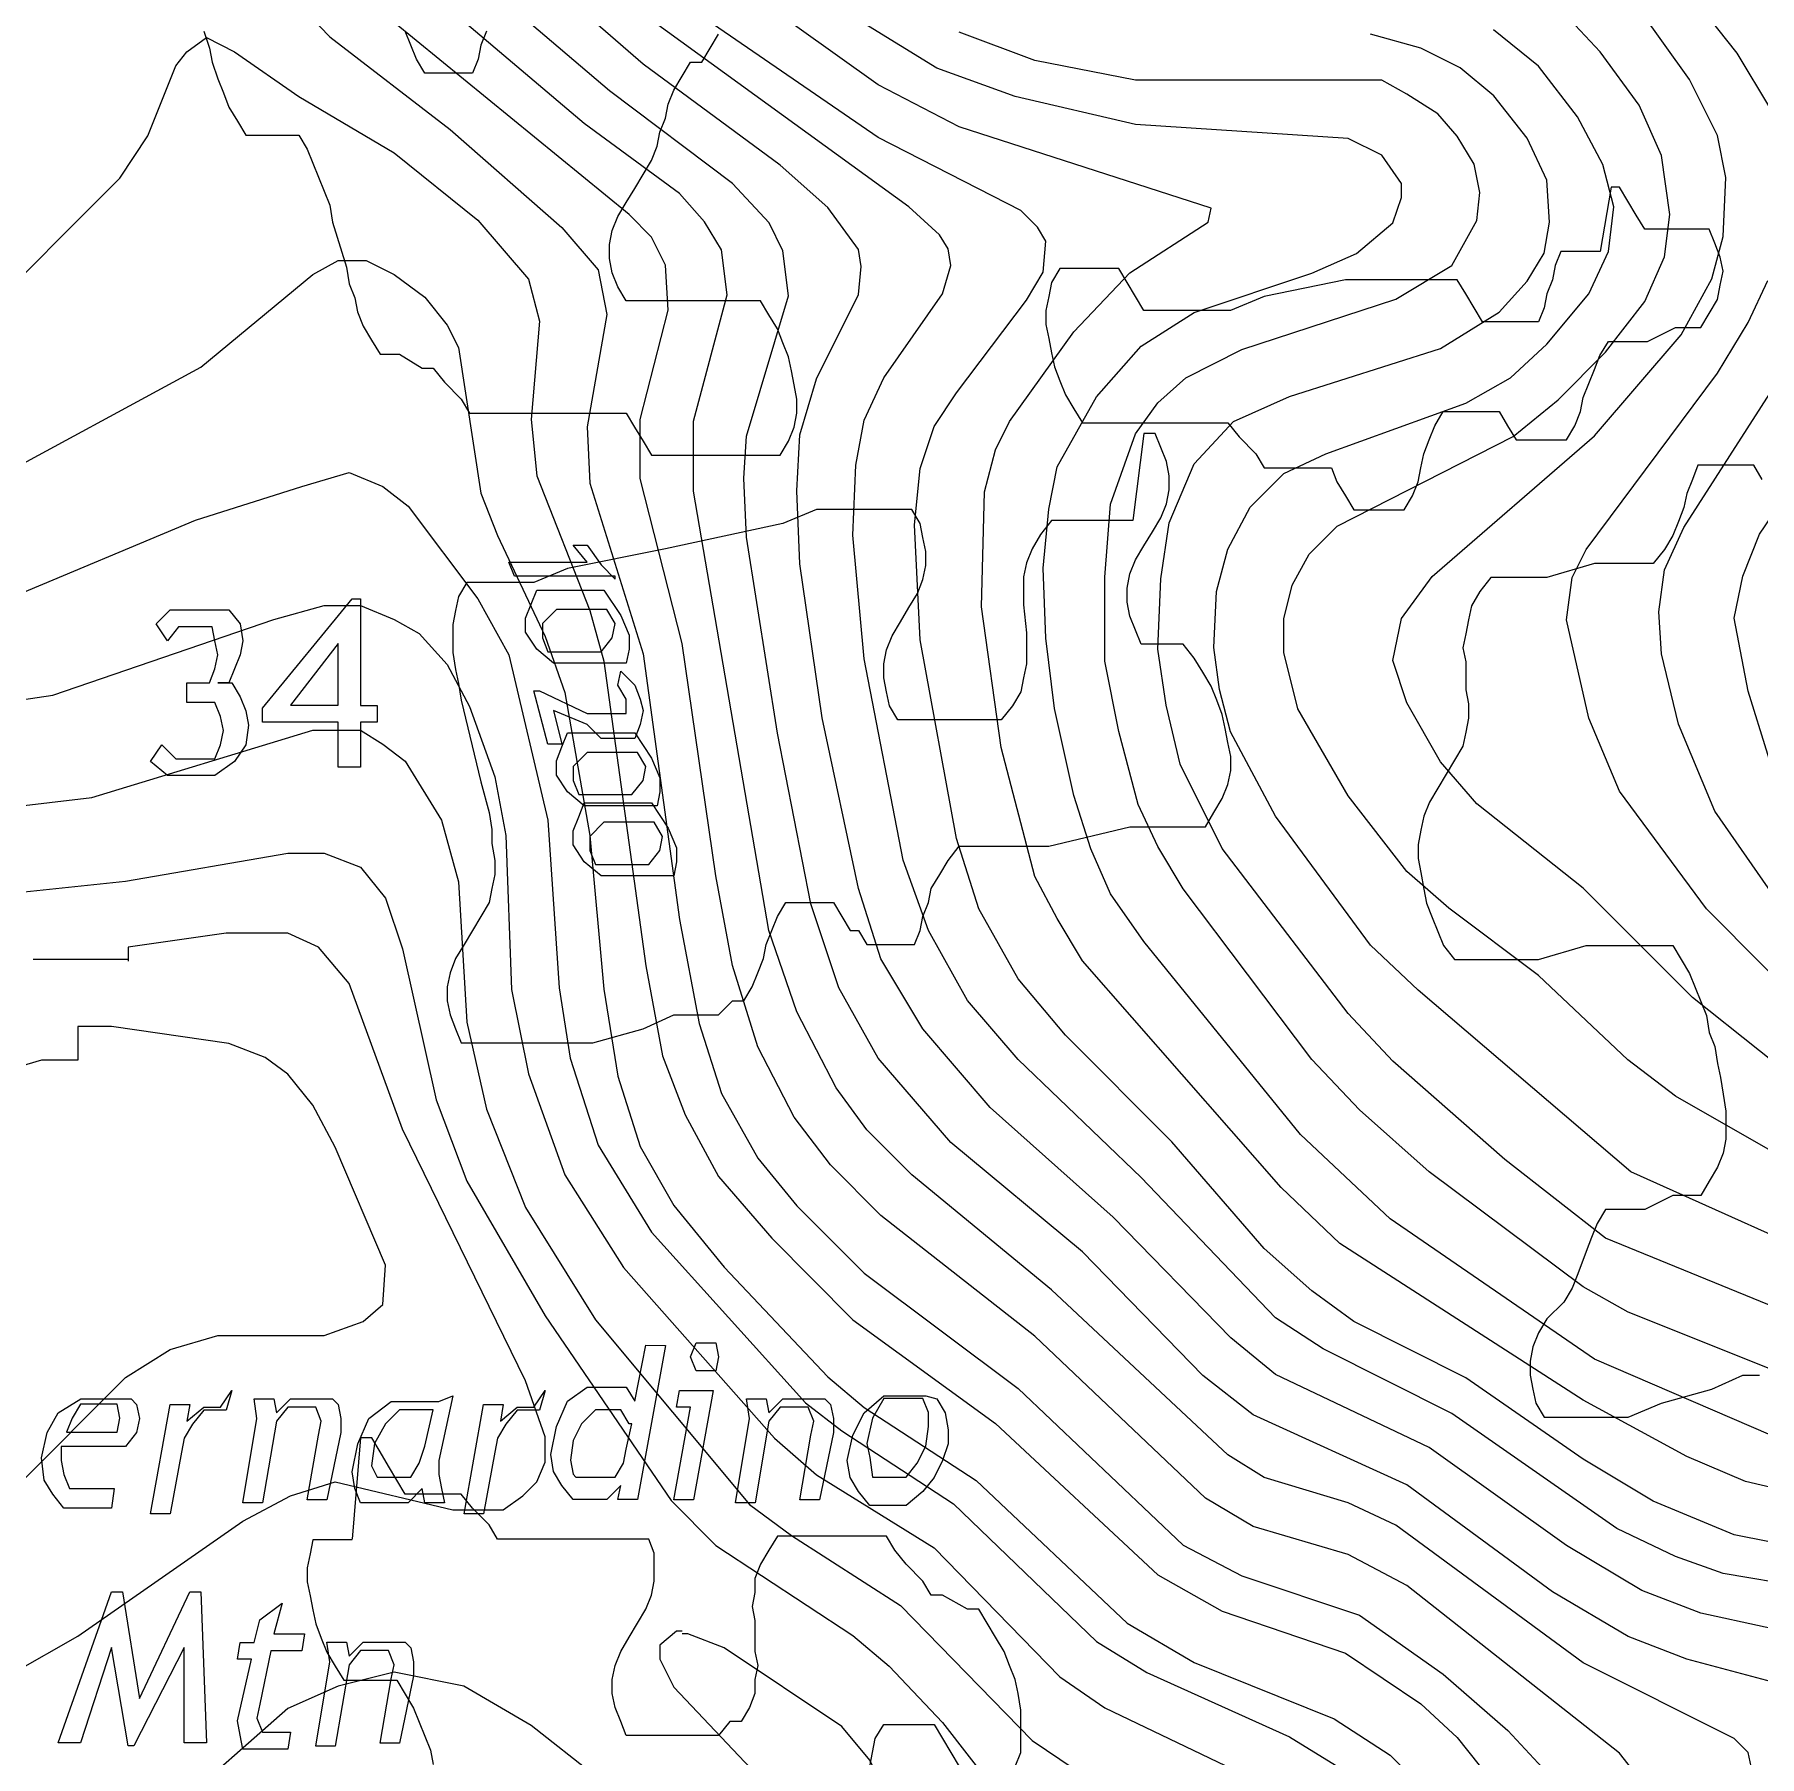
# Model space of a CAD drawing. Extents: x -0.49 to 6.91, y -0.57 to 8.11.
# Drawn here: x 0.3839 to 0.709, y 0.13 to 0.4545 of the extents above; entities that cross this region are included whole.
import ezdxf

# ---------------------------------------------------------------- set-up
doc = ezdxf.new("R2010")
doc.units = 0
for name, color, linetype in [('Elevations', 7, 'CONTINUOUS'), ('Grid', 7, 'CONTINUOUS'), ('Labels', 7, 'CONTINUOUS'), ('topo', 7, 'CONTINUOUS'), ('white', 7, 'CONTINUOUS')]:
    doc.layers.add(name, color=color, linetype=linetype)

msp = doc.modelspace()

# ---------------------------------------------------------------- linework, layer by layer
at = {"layer": 'Elevations', "color": 1}
for points in [[(0.493345, 0.352448), (0.474364, 0.352448), (0.473311, 0.355093), (0.488074, 0.355093), (0.485439, 0.358268), (0.488074, 0.358268), (0.490709, 0.354564), (0.493344, 0.351918)], [(0.4944, 0.345066), (0.495982, 0.341361), (0.495982, 0.338716), (0.495453, 0.33607), (0.493871, 0.33607), (0.491762, 0.33607), (0.485962, 0.33607), (0.481744, 0.33607), (0.478581, 0.338716), (0.476472, 0.341891), (0.476472, 0.344536), (0.477525, 0.347182), (0.478581, 0.349828), (0.481216, 0.349828), (0.486488, 0.349828), (0.491234, 0.349828)], [(0.483328, 0.338213), (0.486491, 0.338213), (0.490709, 0.338213), (0.492818, 0.340859), (0.493344, 0.343505), (0.491762, 0.34615), (0.489127, 0.34615), (0.485964, 0.34615), (0.482273, 0.34615), (0.479638, 0.343505), (0.479638, 0.340859), (0.480691, 0.338213)], [(0.498618, 0.327127), (0.498091, 0.324481), (0.497036, 0.321835), (0.495453, 0.321835), (0.492818, 0.321835), (0.490709, 0.321835), (0.488074, 0.324481), (0.481747, 0.327127), (0.483329, 0.320777), (0.480694, 0.320777), (0.478056, 0.330831), (0.479112, 0.330831), (0.488075, 0.326598), (0.490184, 0.326598), (0.491766, 0.326598), (0.494401, 0.326598), (0.495454, 0.326598), (0.495454, 0.329244), (0.493872, 0.331889), (0.494399, 0.334535), (0.497034, 0.331889), (0.498087, 0.329244)], [(0.500199, 0.318158), (0.501781, 0.314453), (0.501781, 0.311808), (0.501255, 0.309162), (0.499673, 0.309162), (0.497564, 0.309162), (0.491765, 0.309162), (0.487547, 0.309162), (0.484383, 0.311808), (0.482274, 0.314983), (0.482274, 0.317628), (0.48333, 0.320274), (0.484383, 0.32292), (0.487021, 0.32292), (0.492292, 0.32292), (0.497038, 0.32292)], [(0.489127, 0.311305), (0.492291, 0.311305), (0.496509, 0.311305), (0.498618, 0.313951), (0.499144, 0.316596), (0.497562, 0.319242), (0.494927, 0.319242), (0.491763, 0.319242), (0.488073, 0.319242), (0.485435, 0.316596), (0.485435, 0.313951), (0.486491, 0.311305)], [(0.503363, 0.304981), (0.504945, 0.301277), (0.504945, 0.298631), (0.504419, 0.295985), (0.502836, 0.295985), (0.500728, 0.295985), (0.494928, 0.295985), (0.49071, 0.295985), (0.487547, 0.298631), (0.485438, 0.301806), (0.485438, 0.304452), (0.486491, 0.307098), (0.487547, 0.309744), (0.490182, 0.309744), (0.495454, 0.309744), (0.5002, 0.309744)], [(0.492291, 0.298129), (0.495454, 0.298129), (0.499672, 0.298129), (0.501781, 0.300774), (0.502307, 0.30342), (0.500725, 0.306066), (0.498087, 0.306066), (0.494927, 0.306066), (0.491236, 0.306066), (0.488601, 0.30342), (0.488601, 0.300774), (0.489654, 0.298129)]]:
    msp.add_lwpolyline(points, close=True, dxfattribs=at)
at = {"layer": 'Grid', "color": 1}
for points in [[(0.445365, 0.348214), (0.445365, 0.328106), (0.448528, 0.328106), (0.448528, 0.324931), (0.445365, 0.324931), (0.445365, 0.316464), (0.441147, 0.316464), (0.441147, 0.324931), (0.426911, 0.324931), (0.426911, 0.327577), (0.443783, 0.348214)], [(0.420584, 0.346098), (0.422693, 0.343452), (0.423219, 0.340277), (0.422693, 0.337631), (0.42164, 0.334985), (0.420584, 0.332339), (0.418475, 0.332339), (0.421111, 0.332339), (0.422693, 0.329693), (0.423748, 0.327048), (0.424275, 0.324402), (0.423748, 0.320698), (0.42164, 0.317523), (0.417949, 0.314877), (0.413204, 0.314877), (0.408986, 0.314877), (0.405822, 0.317523), (0.407931, 0.320698), (0.410566, 0.318052), (0.413204, 0.318052), (0.415839, 0.318052), (0.417948, 0.318052), (0.419001, 0.320698), (0.419527, 0.323343), (0.419001, 0.325989), (0.417948, 0.328635), (0.415839, 0.328635), (0.413204, 0.328635), (0.412676, 0.328635), (0.412676, 0.332339), (0.415311, 0.332339), (0.416893, 0.332339), (0.417946, 0.334985), (0.418473, 0.337631), (0.417946, 0.340277), (0.41742, 0.342923), (0.415838, 0.342923), (0.413202, 0.342923), (0.411094, 0.342923), (0.408985, 0.340277), (0.406876, 0.343452), (0.409511, 0.346098), (0.413729, 0.346098), (0.41742, 0.346098)], [(0.441147, 0.339774), (0.432184, 0.328132), (0.441147, 0.328132)]]:
    msp.add_lwpolyline(points, close=True, dxfattribs=at)
at = {"layer": 'Labels', "color": 6}
for points in [[(0.502836, 0.207456), (0.497564, 0.178458), (0.493873, 0.178458), (0.4944, 0.181103), (0.491764, 0.178458), (0.488073, 0.178458), (0.485438, 0.178458), (0.483329, 0.181103), (0.481747, 0.183749), (0.48122, 0.186924), (0.482276, 0.192216), (0.484385, 0.196978), (0.488075, 0.199624), (0.492821, 0.199624), (0.495456, 0.199624), (0.497036, 0.196978), (0.499144, 0.207562)], [(0.512327, 0.202693), (0.510218, 0.202693), (0.508636, 0.202693), (0.50758, 0.205339), (0.508636, 0.207985), (0.510218, 0.207985), (0.512327, 0.207985), (0.512854, 0.205339)], [(0.421113, 0.199016), (0.42006, 0.195311), (0.417419, 0.195311), (0.415837, 0.195311), (0.413728, 0.192666), (0.412146, 0.19002), (0.41162, 0.187374), (0.409511, 0.175732), (0.405819, 0.175732), (0.409509, 0.19637), (0.4132, 0.19637), (0.412674, 0.193195), (0.415837, 0.195841), (0.419004, 0.195841)], [(0.480165, 0.199016), (0.479109, 0.195311), (0.476474, 0.195311), (0.474892, 0.195311), (0.472783, 0.192666), (0.471201, 0.19002), (0.470674, 0.187374), (0.468566, 0.175732), (0.464875, 0.175732), (0.468565, 0.19637), (0.472256, 0.19637), (0.47173, 0.193195), (0.474892, 0.195841), (0.478057, 0.195841)], [(0.511799, 0.199016), (0.508109, 0.178378), (0.504418, 0.178378), (0.507581, 0.195841), (0.504946, 0.195841), (0.505472, 0.199016)], [(0.403182, 0.19637), (0.403711, 0.193724), (0.403182, 0.191078), (0.401073, 0.188432), (0.39791, 0.188432), (0.393692, 0.188432), (0.391057, 0.188432), (0.388948, 0.188432), (0.388948, 0.185786), (0.389475, 0.183141), (0.390531, 0.180495), (0.392113, 0.180495), (0.394221, 0.180495), (0.396857, 0.180495), (0.398965, 0.180495), (0.398439, 0.176791), (0.395804, 0.176791), (0.393168, 0.176791), (0.389478, 0.176791), (0.387369, 0.179436), (0.385787, 0.182082), (0.38526, 0.186316), (0.386316, 0.191078), (0.388424, 0.194782), (0.392642, 0.197428), (0.396859, 0.197428), (0.400024, 0.197428), (0.402132, 0.197428)], [(0.390001, 0.191105), (0.393165, 0.191105), (0.3958, 0.191105), (0.397909, 0.191105), (0.399491, 0.191105), (0.400018, 0.19375), (0.399491, 0.196396), (0.396853, 0.196396), (0.394218, 0.196396), (0.392636, 0.196396), (0.391054, 0.19375)], [(0.441148, 0.19637), (0.441677, 0.193724), (0.441677, 0.191078), (0.439042, 0.178378), (0.435351, 0.178378), (0.43746, 0.190549), (0.437986, 0.193195), (0.436931, 0.195841), (0.434295, 0.195841), (0.43166, 0.195841), (0.429551, 0.193195), (0.426916, 0.177849), (0.423225, 0.177849), (0.42586, 0.193724), (0.42586, 0.193724), (0.425334, 0.197428), (0.429025, 0.197428), (0.429551, 0.194782), (0.429551, 0.194782), (0.432187, 0.197428), (0.436405, 0.197428), (0.438513, 0.197428), (0.440095, 0.197428)], [(0.462766, 0.197957), (0.460128, 0.185786), (0.460128, 0.183141), (0.460657, 0.180495), (0.461184, 0.177849), (0.457493, 0.177849), (0.456966, 0.180495), (0.454331, 0.177849), (0.450113, 0.177849), (0.447478, 0.177849), (0.445369, 0.177849), (0.444313, 0.180495), (0.443787, 0.18367), (0.44484, 0.188961), (0.446949, 0.193724), (0.451167, 0.196899), (0.453275, 0.196899), (0.455911, 0.196899), (0.460129, 0.196899)], [(0.44853, 0.182664), (0.451165, 0.182664), (0.453274, 0.182664), (0.454856, 0.182664), (0.456438, 0.18531), (0.457491, 0.188485), (0.459074, 0.195364), (0.458018, 0.195364), (0.455383, 0.195364), (0.452747, 0.195364), (0.450112, 0.192719), (0.448003, 0.189014), (0.447474, 0.184781)], [(0.485964, 0.182664), (0.487546, 0.182664), (0.489655, 0.182664), (0.491237, 0.182664), (0.493346, 0.182664), (0.494928, 0.18531), (0.495457, 0.187956), (0.49651, 0.192719), (0.495984, 0.192719), (0.494401, 0.195364), (0.492819, 0.195364), (0.489655, 0.195364), (0.48702, 0.192719), (0.485438, 0.189544), (0.484911, 0.185839), (0.485438, 0.183194)], [(0.533944, 0.19637), (0.534471, 0.193724), (0.534471, 0.191078), (0.531835, 0.178378), (0.528144, 0.178378), (0.530253, 0.190549), (0.53078, 0.193195), (0.529724, 0.195841), (0.527089, 0.195841), (0.524453, 0.195841), (0.522345, 0.193195), (0.519709, 0.177849), (0.516017, 0.177849), (0.518652, 0.193724), (0.518652, 0.193724), (0.518126, 0.197428), (0.521817, 0.197428), (0.522343, 0.194782), (0.522343, 0.194782), (0.524979, 0.197428), (0.529197, 0.197428), (0.531305, 0.197428), (0.532888, 0.197428)], [(0.553979, 0.197428), (0.555561, 0.194782), (0.556088, 0.191607), (0.556088, 0.188961), (0.555032, 0.185786), (0.55345, 0.182611), (0.551341, 0.179966), (0.548177, 0.17732), (0.544486, 0.17732), (0.541323, 0.17732), (0.539214, 0.179966), (0.537632, 0.182611), (0.537106, 0.185786), (0.538161, 0.190549), (0.54027, 0.194782), (0.54396, 0.197957), (0.548706, 0.197957), (0.551869, 0.197957)], [(0.541852, 0.182664), (0.543434, 0.182664), (0.545017, 0.182664), (0.54818, 0.182664), (0.550288, 0.18531), (0.551871, 0.188485), (0.552397, 0.192189), (0.552397, 0.194835), (0.551341, 0.197481), (0.549762, 0.197481), (0.54818, 0.197481), (0.546071, 0.197481), (0.543962, 0.197481), (0.541853, 0.193777), (0.5408, 0.189014), (0.541327, 0.186369)], [(0.415309, 0.161048), (0.416365, 0.132579), (0.412146, 0.132579), (0.412146, 0.15057), (0.402655, 0.13205), (0.401602, 0.13205), (0.398438, 0.15057), (0.392639, 0.132579), (0.38842, 0.132579), (0.398437, 0.161048), (0.400546, 0.161048), (0.40371, 0.14094), (0.4132, 0.161048)], [(0.430604, 0.158931), (0.429022, 0.15311), (0.434822, 0.15311), (0.434293, 0.149935), (0.428495, 0.149935), (0.426386, 0.139881), (0.425857, 0.137235), (0.426913, 0.13459), (0.429022, 0.13459), (0.432185, 0.13459), (0.431658, 0.131415), (0.430076, 0.131415), (0.426913, 0.131415), (0.424804, 0.131415), (0.423222, 0.131415), (0.422695, 0.13406), (0.422169, 0.136706), (0.422169, 0.136706), (0.424804, 0.148348), (0.422169, 0.148348), (0.422695, 0.151523), (0.42533, 0.151523), (0.426386, 0.155756)], [(0.454857, 0.150491), (0.455384, 0.147845), (0.455384, 0.145199), (0.452748, 0.132499), (0.449057, 0.132499), (0.451166, 0.14467), (0.451692, 0.147316), (0.450639, 0.149962), (0.448004, 0.149962), (0.445366, 0.149962), (0.443257, 0.147316), (0.440619, 0.13197), (0.436931, 0.13197), (0.439566, 0.147845), (0.439566, 0.147845), (0.43904, 0.151549), (0.44273, 0.151549), (0.443256, 0.148904), (0.443256, 0.148904), (0.445894, 0.151549), (0.450112, 0.151549), (0.452221, 0.151549), (0.453803, 0.151549)]]:
    msp.add_lwpolyline(points, close=True, dxfattribs=at)
at = {"layer": 'topo', "color": 2}
for points in [[(0.722174, 0.151761), (0.697921, 0.157053), (0.686849, 0.161286), (0.672612, 0.169753), (0.646777, 0.188274), (0.61778, 0.202032), (0.609343, 0.208911), (0.587195, 0.231665), (0.563996, 0.252303), (0.551342, 0.267119), (0.543434, 0.280349), (0.539216, 0.293578), (0.532362, 0.325751), (0.528144, 0.354749), (0.527617, 0.368508), (0.528144, 0.379091), (0.531306, 0.389674), (0.539216, 0.405549), (0.539742, 0.410841), (0.539216, 0.414016), (0.533415, 0.421954), (0.524453, 0.429891), (0.498617, 0.448941), (0.466455, 0.476881)], [(0.424276, 0.470002), (0.439566, 0.454127), (0.462238, 0.436664), (0.483328, 0.418144), (0.490182, 0.410206), (0.491764, 0.401739), (0.488074, 0.380573), (0.488601, 0.369989), (0.498618, 0.337843), (0.505477, 0.287757), (0.509168, 0.268178), (0.513386, 0.254949), (0.52024, 0.242778), (0.527621, 0.233782), (0.540275, 0.221082), (0.569274, 0.199386), (0.600381, 0.169859), (0.611453, 0.164038), (0.633598, 0.156629), (0.649415, 0.145517), (0.661542, 0.134934), (0.668923, 0.126996)], [(0.713213, 0.143612), (0.695286, 0.148374), (0.684214, 0.152608), (0.669979, 0.161074), (0.642562, 0.181183), (0.613563, 0.194412), (0.604073, 0.20182), (0.581397, 0.225104), (0.556617, 0.245741), (0.542908, 0.261616), (0.535527, 0.274845), (0.530254, 0.29072), (0.523927, 0.322894), (0.518128, 0.359803), (0.517601, 0.370915), (0.518128, 0.378853), (0.526036, 0.405311), (0.524983, 0.413778), (0.522348, 0.41907), (0.515493, 0.426478), (0.492295, 0.44394), (0.461187, 0.470399)], [(0.707409, 0.128107), (0.706882, 0.130753), (0.704247, 0.133399), (0.675775, 0.147686), (0.64045, 0.173616), (0.631487, 0.177849), (0.61567, 0.182611), (0.608815, 0.186845), (0.575594, 0.217933), (0.549232, 0.239629), (0.540796, 0.248096), (0.534997, 0.256033), (0.527615, 0.270321), (0.522343, 0.285667), (0.508107, 0.368455), (0.508107, 0.381684), (0.514434, 0.405496), (0.513381, 0.413963), (0.510217, 0.419255), (0.505472, 0.424546), (0.487546, 0.437776), (0.452747, 0.467303)], [(0.720066, 0.178643), (0.706358, 0.181818), (0.695286, 0.18658), (0.675778, 0.197164), (0.629903, 0.226691), (0.618831, 0.237274), (0.581397, 0.279978), (0.576651, 0.287916), (0.572433, 0.295853), (0.566106, 0.320195), (0.562416, 0.346653), (0.562943, 0.368349), (0.565051, 0.376286), (0.567687, 0.381578), (0.579814, 0.398511), (0.590358, 0.409624), (0.605121, 0.419149), (0.605647, 0.421795), (0.558195, 0.437141), (0.542905, 0.445078), (0.511798, 0.467303)], [(0.711103, 0.440448), (0.704776, 0.451031), (0.692649, 0.466377)], [(0.686847, 0.125329), (0.682629, 0.130621), (0.642558, 0.162265), (0.631487, 0.168086), (0.613561, 0.173378), (0.604598, 0.178669), (0.572431, 0.209229), (0.543432, 0.231983), (0.533942, 0.241508), (0.527088, 0.250504), (0.520234, 0.263733), (0.515489, 0.279079), (0.512324, 0.296012), (0.505997, 0.339774), (0.49809, 0.370863), (0.49809, 0.381975), (0.503362, 0.402613), (0.502835, 0.411079), (0.5002, 0.416371), (0.495982, 0.420604), (0.446948, 0.460689)], [(0.731141, 0.23275), (0.693175, 0.254446), (0.684212, 0.261325), (0.66734, 0.2772), (0.650468, 0.2899), (0.64256, 0.296779), (0.631487, 0.311067), (0.621997, 0.327471), (0.619362, 0.338054), (0.619362, 0.344404), (0.620944, 0.350754), (0.624107, 0.356575), (0.629379, 0.361867), (0.662596, 0.3788), (0.671032, 0.385679), (0.679995, 0.394675), (0.687376, 0.4042), (0.691067, 0.412667), (0.692123, 0.420604), (0.690541, 0.431717), (0.686323, 0.441242), (0.678941, 0.451296), (0.670506, 0.460292)], [(0.721648, 0.252938), (0.69634, 0.273046), (0.675778, 0.293684), (0.655742, 0.309559), (0.648888, 0.317496), (0.642561, 0.328609), (0.639925, 0.336546), (0.641508, 0.344484), (0.647307, 0.352421), (0.677888, 0.378879), (0.694232, 0.397929), (0.700032, 0.408513), (0.70214, 0.41645), (0.702667, 0.427563), (0.701085, 0.4355), (0.695813, 0.446084), (0.686321, 0.459313)], [(0.761717, 0.15446), (0.702138, 0.164514), (0.693175, 0.167689), (0.682103, 0.172981), (0.650995, 0.194676), (0.626742, 0.206847), (0.617779, 0.212668), (0.592467, 0.239126), (0.569268, 0.261351), (0.559778, 0.272464), (0.552396, 0.285693), (0.547651, 0.298922), (0.54027, 0.33689), (0.538161, 0.360173), (0.538688, 0.373403), (0.540267, 0.381869), (0.543958, 0.389807), (0.55503, 0.405682), (0.556613, 0.410973), (0.556086, 0.414148), (0.554504, 0.416794), (0.548704, 0.422086), (0.500725, 0.456879)], [(0.731137, 0.166472), (0.704249, 0.171764), (0.688959, 0.178114), (0.675777, 0.186051), (0.653632, 0.201397), (0.632543, 0.21198), (0.624629, 0.217801), (0.615666, 0.225739), (0.598267, 0.245847), (0.578233, 0.265955), (0.569269, 0.276539), (0.561887, 0.289768), (0.557669, 0.302997), (0.550815, 0.340435), (0.54976, 0.362131), (0.550815, 0.372715), (0.553451, 0.380652), (0.557669, 0.387002), (0.57085, 0.404465), (0.574014, 0.409756), (0.57454, 0.415577), (0.572958, 0.418223), (0.569794, 0.421398), (0.542905, 0.435156), (0.509689, 0.45791)], [(0.711104, 0.190602), (0.677888, 0.204889), (0.639394, 0.231348), (0.622523, 0.247223), (0.592997, 0.283603), (0.58667, 0.292599), (0.582979, 0.301065), (0.579816, 0.31112), (0.576125, 0.327524), (0.574543, 0.340753), (0.574017, 0.353982), (0.57507, 0.365095), (0.576652, 0.373032), (0.584033, 0.386261), (0.592469, 0.395786), (0.602487, 0.402136), (0.624631, 0.409545), (0.633067, 0.413249), (0.639921, 0.41907), (0.641503, 0.423832), (0.641503, 0.426478), (0.637812, 0.43177), (0.631485, 0.434945), (0.591415, 0.43759), (0.568743, 0.442882), (0.55398, 0.448174), (0.540272, 0.45664)], [(0.729557, 0.220076), (0.684736, 0.240185), (0.644665, 0.274448), (0.635702, 0.282915), (0.617776, 0.307257), (0.60934, 0.323132), (0.607232, 0.331069), (0.606176, 0.339007), (0.606703, 0.34959), (0.608811, 0.357528), (0.613029, 0.365465), (0.619356, 0.371815), (0.627265, 0.375519), (0.653627, 0.385044), (0.662063, 0.389807), (0.668917, 0.396157), (0.676826, 0.405682), (0.680517, 0.413619), (0.68157, 0.422086), (0.679462, 0.430023), (0.674717, 0.439019), (0.667336, 0.448544), (0.6589, 0.455423)], [(0.372604, 0.400046), (0.400021, 0.427483), (0.405293, 0.435421), (0.410566, 0.44865), (0.412675, 0.451296), (0.416365, 0.453942), (0.421638, 0.451296), (0.433764, 0.442829), (0.451691, 0.432246), (0.467508, 0.419546), (0.476999, 0.408433), (0.479108, 0.400496), (0.477528, 0.381975), (0.478581, 0.371392), (0.488599, 0.345992), (0.491234, 0.336467), (0.499144, 0.278999), (0.502306, 0.262066), (0.506529, 0.250953), (0.512856, 0.239312), (0.522874, 0.22767), (0.538164, 0.212324), (0.565053, 0.192745), (0.595633, 0.164276), (0.607761, 0.157397), (0.630958, 0.149459), (0.645195, 0.139934), (0.652048, 0.133584), (0.658375, 0.125647)], [(0.717431, 0.200524), (0.684214, 0.213753), (0.675778, 0.218515), (0.646775, 0.240211), (0.633594, 0.251853), (0.624631, 0.261378), (0.600378, 0.293551), (0.595633, 0.301489), (0.591942, 0.309426), (0.588251, 0.323185), (0.585616, 0.336414), (0.585616, 0.352289), (0.586671, 0.366047), (0.591417, 0.379276), (0.595634, 0.385097), (0.600907, 0.38986), (0.611452, 0.395151), (0.640451, 0.404676), (0.650995, 0.411026), (0.655741, 0.419493), (0.656267, 0.424785), (0.655212, 0.430076), (0.652048, 0.435368), (0.648357, 0.439601), (0.642558, 0.443305), (0.637813, 0.445951), (0.591415, 0.445951), (0.572435, 0.449655), (0.558199, 0.454947)], [(0.72534, 0.209176), (0.679992, 0.227696), (0.661011, 0.242513), (0.639922, 0.261034), (0.631486, 0.27003), (0.60776, 0.301145), (0.599851, 0.31702), (0.597216, 0.328132), (0.595633, 0.338716), (0.59616, 0.351945), (0.597742, 0.362528), (0.602487, 0.373641), (0.609868, 0.381578), (0.620413, 0.386341), (0.648884, 0.395336), (0.659957, 0.402216), (0.665229, 0.408036), (0.668393, 0.413328), (0.669446, 0.419149), (0.66892, 0.427086), (0.665229, 0.435024), (0.658902, 0.442961), (0.652575, 0.448253), (0.645194, 0.451957), (0.635703, 0.454603)], [(0.374186, 0.369593), (0.415311, 0.391818), (0.436401, 0.40928), (0.441146, 0.411926), (0.446418, 0.411926), (0.451691, 0.40928), (0.45749, 0.405047), (0.461708, 0.399755), (0.463817, 0.395522), (0.468035, 0.368084), (0.471199, 0.360147), (0.480162, 0.341097), (0.483853, 0.330514), (0.488598, 0.303605), (0.491233, 0.274607), (0.493868, 0.258203), (0.498086, 0.244974), (0.504413, 0.233861), (0.513908, 0.22222), (0.533416, 0.201582), (0.54027, 0.195761), (0.56136, 0.182003), (0.589831, 0.155121), (0.602485, 0.147713), (0.628848, 0.13713), (0.639392, 0.13025), (0.644665, 0.124959)], [(0.720592, 0.268045), (0.698975, 0.289741), (0.682631, 0.311966), (0.676831, 0.325725), (0.672613, 0.344245), (0.673666, 0.352183), (0.676304, 0.357475), (0.701084, 0.390706), (0.706884, 0.400231), (0.710574, 0.408169)], [(0.711629, 0.292281), (0.700557, 0.308156), (0.693703, 0.32456), (0.690539, 0.33779), (0.690012, 0.345727), (0.691068, 0.353665), (0.694758, 0.361602), (0.715321, 0.393749)], [(0.714265, 0.306939), (0.706884, 0.330752), (0.704249, 0.34451), (0.705828, 0.352448), (0.708993, 0.360385), (0.727974, 0.388325)], [(0.378931, 0.348188), (0.414256, 0.363004), (0.434292, 0.369354), (0.443255, 0.372), (0.449582, 0.369354), (0.454327, 0.36565), (0.467508, 0.348188), (0.473308, 0.337604), (0.480689, 0.306489), (0.482798, 0.274872), (0.484906, 0.261643), (0.49018, 0.245238), (0.500196, 0.228834), (0.529199, 0.196661), (0.536054, 0.191369), (0.557143, 0.177611), (0.584034, 0.151682), (0.593523, 0.145861), (0.620414, 0.13369), (0.629904, 0.127869)], [(0.340969, 0.323132), (0.387367, 0.330011), (0.429019, 0.344298), (0.43851, 0.346944), (0.445364, 0.346944), (0.451691, 0.344298), (0.456436, 0.341653), (0.461708, 0.335832), (0.465926, 0.327894), (0.470672, 0.314665), (0.472781, 0.303553), (0.473834, 0.274554), (0.476998, 0.258679), (0.483852, 0.239629), (0.494924, 0.222167), (0.5234, 0.189993), (0.531308, 0.183114), (0.553452, 0.169356), (0.577178, 0.145014), (0.585614, 0.139193), (0.609868, 0.127552)], [(0.340969, 0.304373), (0.394748, 0.310723), (0.436401, 0.323423), (0.445364, 0.323423), (0.449582, 0.320777), (0.4538, 0.317602), (0.460654, 0.306489), (0.463817, 0.294848), (0.465399, 0.268389), (0.46909, 0.251985), (0.476471, 0.233464), (0.489652, 0.212298), (0.518655, 0.177505), (0.526564, 0.171684), (0.547127, 0.158455), (0.571907, 0.133055), (0.600905, 0.113476)], [(0.360477, 0.29072), (0.401075, 0.294954), (0.431655, 0.300245), (0.43851, 0.300245), (0.445364, 0.297599), (0.450109, 0.291779), (0.453272, 0.282254), (0.459599, 0.253784), (0.465399, 0.238439), (0.480162, 0.213039), (0.503892, 0.178246), (0.512328, 0.169779), (0.538163, 0.152846), (0.545017, 0.147025), (0.555035, 0.136442), (0.575598, 0.109983)], [(0.379985, 0.145781), (0.392112, 0.152661), (0.42322, 0.174356), (0.432183, 0.179119), (0.440619, 0.181765), (0.462763, 0.176473), (0.472253, 0.176473), (0.475944, 0.179119), (0.478579, 0.181765), (0.480161, 0.185469), (0.480161, 0.190231), (0.47647, 0.200815), (0.453271, 0.248255), (0.443254, 0.275665), (0.437454, 0.282545), (0.431654, 0.28519), (0.420055, 0.28519), (0.401601, 0.282545), (0.401602, 0.279899), (0.401602, 0.279899)], [(0.401602, 0.28019), (0.383676, 0.28019)], [(0.380512, 0.180786), (0.401075, 0.201423), (0.409511, 0.206715), (0.418474, 0.209361), (0.438509, 0.209361), (0.445891, 0.212007), (0.449581, 0.215182), (0.450108, 0.22259), (0.440617, 0.244815), (0.436399, 0.252753), (0.431654, 0.258573), (0.427436, 0.261748), (0.420582, 0.264394), (0.398438, 0.267569), (0.392111, 0.267569), (0.392112, 0.261219), (0.392112, 0.261219), (0.385257, 0.261219), (0.376294, 0.258573)], [(0.505999, 0.15364), (0.504946, 0.15364), (0.501782, 0.150994), (0.501782, 0.148348), (0.504417, 0.143056), (0.524453, 0.12189), (0.533943, 0.116069), (0.54027, 0.116069), (0.542379, 0.116069), (0.543961, 0.118715), (0.543961, 0.124006), (0.541326, 0.129298), (0.536052, 0.135648), (0.513908, 0.150465), (0.507055, 0.15311), (0.505999, 0.15311), (0.505999, 0.15311), (0.505999, 0.15311)], [(0.489652, 0.126335), (0.477526, 0.13586), (0.464872, 0.143268), (0.451691, 0.145914), (0.441146, 0.143268), (0.431655, 0.139035), (0.410038, 0.119985)]]:
    msp.add_lwpolyline(points, dxfattribs=at)
at = {"layer": 'white', "color": 7}
for points in [[(0.415839, 0.455159), (0.416894, 0.451984), (0.417421, 0.449338), (0.418474, 0.446163), (0.41953, 0.443517), (0.420583, 0.440871), (0.422165, 0.438225), (0.423747, 0.43558), (0.425329, 0.43558), (0.427438, 0.43558), (0.429547, 0.43558), (0.431656, 0.43558), (0.433764, 0.43558), (0.435346, 0.432934), (0.436402, 0.430288), (0.437455, 0.427642), (0.438511, 0.424996), (0.439564, 0.42235), (0.44009, 0.419175), (0.442728, 0.410709), (0.443255, 0.407534), (0.444308, 0.404888), (0.444834, 0.402242), (0.44589, 0.399596), (0.447472, 0.39695), (0.449052, 0.394305), (0.450634, 0.394305), (0.452743, 0.394305), (0.456961, 0.391659), (0.45907, 0.391659), (0.461178, 0.389013), (0.464342, 0.385838), (0.465925, 0.383192), (0.467507, 0.383192), (0.470142, 0.383192), (0.472251, 0.383192), (0.474889, 0.383192), (0.477524, 0.383192), (0.483324, 0.383192), (0.485959, 0.383192), (0.488594, 0.383192), (0.491232, 0.383192), (0.493341, 0.383192), (0.49545, 0.383192), (0.497032, 0.380546), (0.498614, 0.3779), (0.500196, 0.375255), (0.502305, 0.375255), (0.504414, 0.375255), (0.507049, 0.375255), (0.509684, 0.375255), (0.51232, 0.375255), (0.514957, 0.375255), (0.517593, 0.375255), (0.520228, 0.375255), (0.522863, 0.375255), (0.524448, 0.375255), (0.526025, 0.3779), (0.527083, 0.380546), (0.52761, 0.383192), (0.52761, 0.385838), (0.527083, 0.388484), (0.526557, 0.39113), (0.526025, 0.393775), (0.524972, 0.396421), (0.523922, 0.399067), (0.522337, 0.401713), (0.520755, 0.404359), (0.518646, 0.404359), (0.516011, 0.404359), (0.513379, 0.404359), (0.510743, 0.404359), (0.504944, 0.404359), (0.502307, 0.404359), (0.499671, 0.404359), (0.497036, 0.404359), (0.495453, 0.404359), (0.493871, 0.407005), (0.492818, 0.40965), (0.492292, 0.412296), (0.492292, 0.414942), (0.492818, 0.417588), (0.493871, 0.420234), (0.495453, 0.42288), (0.497036, 0.425525), (0.498618, 0.428171), (0.5002, 0.430817), (0.501256, 0.433463), (0.501782, 0.436109), (0.502835, 0.438755), (0.503362, 0.4414), (0.504418, 0.444046), (0.506, 0.446692), (0.507582, 0.449338), (0.509691, 0.449338), (0.511273, 0.451984), (0.512855, 0.45463)], [(0.469096, 0.455159), (0.46804, 0.452513), (0.467514, 0.449867), (0.466458, 0.447221), (0.464876, 0.447221), (0.463294, 0.447221), (0.461185, 0.447221), (0.459076, 0.447221), (0.457494, 0.447221), (0.455912, 0.449867), (0.454859, 0.452513), (0.453803, 0.455159)], [(0.709522, 0.370704), (0.70794, 0.37335), (0.706357, 0.37335), (0.704249, 0.37335), (0.702666, 0.37335), (0.700558, 0.37335), (0.698449, 0.37335), (0.697396, 0.37335), (0.69634, 0.370704), (0.695287, 0.368058), (0.694761, 0.365412), (0.693705, 0.362766), (0.692652, 0.36012), (0.69107, 0.357475), (0.688961, 0.354829), (0.686326, 0.354829), (0.683688, 0.354829), (0.681053, 0.354829), (0.677889, 0.354829), (0.668926, 0.352183), (0.66629, 0.352183), (0.663127, 0.352183), (0.660492, 0.352183), (0.658383, 0.352183), (0.656275, 0.349537), (0.654692, 0.346891), (0.654166, 0.344245), (0.653639, 0.3416), (0.653113, 0.338954), (0.653639, 0.336308), (0.653639, 0.331016), (0.654166, 0.32837), (0.654166, 0.325725), (0.653639, 0.323079), (0.653113, 0.320433), (0.651531, 0.317787), (0.649948, 0.315141), (0.648369, 0.312495), (0.646787, 0.30985), (0.645731, 0.307204), (0.645204, 0.304558), (0.644678, 0.301912), (0.644678, 0.299266), (0.645204, 0.29662), (0.645731, 0.293445), (0.646257, 0.2908), (0.647313, 0.288154), (0.648366, 0.285508), (0.649422, 0.282862), (0.651531, 0.280216), (0.653639, 0.280216), (0.655748, 0.280216), (0.658383, 0.280216), (0.661546, 0.280216), (0.664184, 0.280216), (0.667347, 0.280216), (0.67631, 0.282862), (0.679474, 0.282862), (0.682637, 0.282862), (0.685273, 0.282862), (0.687911, 0.282862), (0.690546, 0.282862), (0.692655, 0.282862), (0.694237, 0.280216), (0.695819, 0.27757), (0.696875, 0.274925), (0.697928, 0.272279), (0.698983, 0.269633), (0.69951, 0.266458), (0.700563, 0.263812), (0.701089, 0.260637), (0.701616, 0.257991), (0.702143, 0.254816), (0.702669, 0.251641), (0.702669, 0.248995), (0.702669, 0.24635), (0.702143, 0.243704), (0.701089, 0.241058), (0.699507, 0.238412), (0.697925, 0.235766), (0.69529, 0.235766), (0.692655, 0.235766), (0.687382, 0.23312), (0.684745, 0.23312), (0.682636, 0.23312), (0.680001, 0.23312), (0.678418, 0.230475), (0.677365, 0.227829), (0.67631, 0.225183), (0.67473, 0.22095), (0.673674, 0.218304), (0.672092, 0.215658), (0.668929, 0.212483), (0.667347, 0.209837), (0.666294, 0.207191), (0.665768, 0.204545), (0.665768, 0.2019), (0.666294, 0.199254), (0.666821, 0.196608), (0.668403, 0.193962), (0.670512, 0.193962), (0.67262, 0.193962), (0.675258, 0.193962), (0.677893, 0.193962), (0.681057, 0.193962), (0.684221, 0.193962), (0.690548, 0.196608), (0.700037, 0.199254), (0.705838, 0.2019), (0.709001, 0.2019)], [(0.568743, 0.128134), (0.569796, 0.13078), (0.569796, 0.133425), (0.569796, 0.136071), (0.569796, 0.138717), (0.56927, 0.141892), (0.568743, 0.144538), (0.567688, 0.147184), (0.566635, 0.14983), (0.565052, 0.152475), (0.56347, 0.155121), (0.561891, 0.157767), (0.559782, 0.157767), (0.555036, 0.160413), (0.552927, 0.160413), (0.551345, 0.163059), (0.548181, 0.166234), (0.546072, 0.16888), (0.54449, 0.171525), (0.542381, 0.171525), (0.539743, 0.171525), (0.537108, 0.171525), (0.534473, 0.171525), (0.531837, 0.171525), (0.529199, 0.171525), (0.526564, 0.171525), (0.523929, 0.171525), (0.522344, 0.16888), (0.520762, 0.166234), (0.519706, 0.163588), (0.519706, 0.160942), (0.51918, 0.158296), (0.519706, 0.15565), (0.519706, 0.14983), (0.520235, 0.147184), (0.519706, 0.144538), (0.519706, 0.141892), (0.518653, 0.139246), (0.517071, 0.1366), (0.514962, 0.1366), (0.512854, 0.133955), (0.510218, 0.133955), (0.507583, 0.133955), (0.504948, 0.133955), (0.50231, 0.133955), (0.499675, 0.133955), (0.497566, 0.133955), (0.495457, 0.133955), (0.494404, 0.1366), (0.493348, 0.139246), (0.492822, 0.141892), (0.492822, 0.144538), (0.493348, 0.147184), (0.494404, 0.14983), (0.495986, 0.152475), (0.497569, 0.155121), (0.499151, 0.157767), (0.500204, 0.160413), (0.50073, 0.163059), (0.50073, 0.165705), (0.50073, 0.16835), (0.499677, 0.170996), (0.498095, 0.170996), (0.496513, 0.170996), (0.493878, 0.170996), (0.491769, 0.170996), (0.489134, 0.170996), (0.483334, 0.170996), (0.480698, 0.170996), (0.478063, 0.170996), (0.475428, 0.170996), (0.473319, 0.170996), (0.47121, 0.170996), (0.469628, 0.173642), (0.466465, 0.176817), (0.464357, 0.179463), (0.462248, 0.179463), (0.460139, 0.179463), (0.458031, 0.179463), (0.455922, 0.179463), (0.453813, 0.179463), (0.452231, 0.182109), (0.450649, 0.184755), (0.449066, 0.1874), (0.447487, 0.190046), (0.445378, 0.190046), (0.44378, 0.170996), (0.44378, 0.170996)], [(0.443781, 0.170864), (0.441674, 0.170864), (0.439566, 0.170864), (0.437983, 0.170864), (0.436401, 0.170864), (0.435875, 0.168218), (0.435348, 0.165572), (0.435348, 0.162926), (0.435875, 0.160281), (0.436401, 0.157635), (0.436928, 0.154989), (0.437983, 0.152343), (0.439036, 0.149697), (0.440619, 0.147051), (0.442201, 0.144406), (0.443783, 0.144406), (0.445892, 0.144406), (0.448527, 0.144406), (0.450636, 0.144406), (0.452218, 0.144406), (0.4538, 0.14176), (0.455382, 0.139114), (0.456435, 0.136468), (0.457491, 0.133822), (0.458544, 0.131176), (0.459073, 0.128531)], [(0.541327, 0.128134), (0.541854, 0.13078), (0.54238, 0.133425), (0.543962, 0.136071), (0.545545, 0.136071), (0.547653, 0.136071), (0.549236, 0.136071), (0.551344, 0.136071), (0.553453, 0.136071), (0.555035, 0.133425), (0.556617, 0.13078), (0.5582, 0.128134)]]:
    msp.add_lwpolyline(points, dxfattribs=at)
for points in [[(0.678936, 0.413619), (0.676828, 0.413619), (0.675246, 0.413619), (0.673137, 0.413619), (0.671555, 0.413619), (0.670499, 0.410973), (0.669972, 0.408328), (0.668919, 0.405682), (0.668393, 0.403036), (0.667337, 0.40039), (0.665755, 0.40039), (0.664173, 0.40039), (0.662064, 0.40039), (0.659955, 0.40039), (0.658373, 0.40039), (0.656791, 0.40039), (0.655209, 0.403036), (0.653626, 0.405682), (0.652044, 0.408328), (0.649937, 0.408328), (0.647828, 0.408328), (0.645193, 0.408328), (0.642555, 0.408328), (0.63992, 0.408328), (0.636757, 0.408328), (0.634119, 0.408328), (0.630956, 0.408328), (0.615666, 0.405153), (0.609339, 0.402507), (0.606178, 0.402507), (0.603543, 0.402507), (0.600907, 0.402507), (0.597742, 0.402507), (0.595633, 0.402507), (0.592995, 0.402507), (0.591413, 0.405153), (0.589831, 0.407798), (0.588249, 0.410444), (0.586666, 0.410444), (0.584558, 0.410444), (0.582978, 0.410444), (0.580869, 0.410444), (0.578761, 0.410444), (0.577178, 0.410444), (0.575596, 0.407798), (0.57507, 0.405153), (0.574543, 0.402507), (0.574543, 0.399861), (0.57507, 0.397215), (0.575596, 0.394569), (0.576123, 0.391923), (0.577178, 0.389278), (0.578232, 0.386632), (0.579814, 0.383986), (0.581396, 0.38134), (0.583505, 0.38134), (0.58614, 0.38134), (0.588775, 0.38134), (0.59141, 0.38134), (0.597211, 0.38134), (0.599846, 0.38134), (0.602484, 0.38134), (0.605119, 0.38134), (0.607228, 0.38134), (0.60881, 0.38134), (0.610919, 0.378694), (0.614082, 0.375519), (0.615664, 0.372873), (0.617773, 0.372873), (0.619881, 0.372873), (0.62199, 0.372873), (0.624099, 0.372873), (0.626208, 0.372873), (0.628316, 0.372873), (0.629369, 0.370228), (0.630952, 0.367582), (0.632534, 0.364936), (0.634116, 0.364936), (0.636225, 0.364936), (0.638333, 0.364936), (0.639916, 0.364936), (0.642024, 0.364936), (0.643607, 0.367582), (0.64466, 0.370228), (0.645186, 0.372873), (0.645713, 0.375519), (0.646768, 0.378165), (0.647821, 0.380811), (0.649404, 0.383457), (0.650986, 0.383457), (0.653095, 0.383457), (0.655203, 0.383457), (0.656786, 0.383457), (0.658365, 0.383457), (0.659947, 0.383457), (0.66153, 0.380811), (0.663112, 0.378165), (0.664694, 0.378165), (0.666803, 0.378165), (0.668911, 0.378165), (0.670494, 0.378165), (0.672602, 0.378165), (0.674185, 0.380811), (0.675238, 0.383457), (0.675764, 0.386103), (0.67682, 0.388748), (0.677873, 0.391394), (0.678929, 0.39404), (0.680511, 0.396686), (0.682619, 0.396686), (0.685255, 0.396686), (0.68789, 0.396686), (0.693162, 0.399332), (0.69527, 0.399332), (0.697908, 0.399332), (0.699491, 0.401978), (0.701073, 0.404623), (0.701599, 0.407269), (0.702126, 0.409915), (0.701599, 0.412561), (0.700546, 0.415207), (0.699491, 0.417853), (0.697908, 0.417853), (0.6958, 0.417853), (0.693691, 0.417853), (0.691582, 0.417853), (0.689473, 0.417853), (0.687365, 0.417853), (0.685783, 0.420498), (0.6842, 0.423144), (0.682618, 0.42579), (0.681039, 0.42579), (0.678938, 0.413619)], [(0.590886, 0.362925), (0.588251, 0.362925), (0.585616, 0.362925), (0.582981, 0.362925), (0.580343, 0.362925), (0.577707, 0.362925), (0.575599, 0.362925), (0.57349, 0.360279), (0.571908, 0.357633), (0.570855, 0.354988), (0.570328, 0.352342), (0.570328, 0.349696), (0.570328, 0.34705), (0.570855, 0.341758), (0.570855, 0.338583), (0.570855, 0.335938), (0.570328, 0.333292), (0.569802, 0.330646), (0.568219, 0.328), (0.566111, 0.325354), (0.564002, 0.325354), (0.561367, 0.325354), (0.558731, 0.325354), (0.556094, 0.325354), (0.553458, 0.325354), (0.550823, 0.325354), (0.548714, 0.325354), (0.546606, 0.325354), (0.545023, 0.328), (0.544497, 0.330646), (0.54397, 0.333292), (0.54397, 0.335938), (0.544497, 0.338583), (0.545553, 0.341229), (0.547135, 0.343875), (0.548717, 0.346521), (0.550299, 0.349167), (0.551352, 0.351813), (0.551879, 0.354458), (0.551879, 0.357104), (0.551352, 0.35975), (0.550826, 0.362396), (0.549244, 0.365042), (0.547661, 0.365042), (0.545026, 0.365042), (0.542909, 0.365042), (0.539746, 0.365042), (0.53711, 0.365042), (0.533946, 0.365042), (0.531311, 0.365042), (0.52498, 0.362396), (0.502836, 0.357633), (0.484382, 0.353929), (0.478055, 0.351283), (0.47542, 0.351283), (0.472256, 0.351283), (0.469621, 0.351283), (0.467512, 0.351283), (0.465404, 0.351283), (0.463821, 0.348638), (0.463295, 0.345992), (0.462768, 0.343346), (0.462768, 0.3407), (0.462768, 0.338054), (0.463295, 0.334879), (0.463821, 0.332233), (0.464351, 0.329058), (0.468041, 0.313713), (0.469623, 0.307892), (0.470149, 0.304717), (0.470149, 0.302071), (0.470678, 0.298896), (0.470678, 0.29625), (0.470149, 0.293604), (0.469623, 0.290958), (0.468041, 0.288313), (0.466458, 0.285667), (0.464876, 0.283021), (0.463294, 0.280375), (0.462241, 0.277729), (0.461714, 0.275083), (0.461714, 0.272438), (0.462241, 0.269792), (0.463294, 0.267146), (0.46435, 0.2645), (0.466458, 0.2645), (0.468567, 0.2645), (0.471202, 0.2645), (0.473838, 0.2645), (0.477002, 0.2645), (0.480165, 0.2645), (0.4828, 0.2645), (0.489127, 0.2645), (0.498618, 0.267146), (0.504417, 0.269792), (0.507581, 0.269792), (0.510216, 0.269792), (0.512851, 0.269792), (0.515489, 0.272438), (0.517598, 0.272438), (0.51918, 0.275083), (0.520236, 0.277729), (0.521289, 0.280375), (0.521815, 0.283021), (0.522871, 0.285667), (0.52393, 0.288313), (0.525506, 0.290958), (0.527091, 0.290958), (0.5292, 0.290958), (0.530782, 0.290958), (0.532891, 0.290958), (0.534473, 0.290958), (0.536055, 0.288313), (0.537638, 0.285667), (0.53922, 0.285667), (0.540802, 0.283021), (0.542384, 0.283021), (0.544493, 0.283021), (0.546602, 0.283021), (0.548184, 0.283021), (0.549766, 0.283021), (0.550819, 0.285667), (0.551346, 0.288313), (0.552401, 0.290958), (0.552928, 0.293604), (0.55451, 0.29625), (0.556092, 0.298896), (0.558201, 0.301542), (0.56031, 0.301542), (0.562948, 0.301542), (0.566111, 0.301542), (0.568746, 0.301542), (0.575073, 0.301542), (0.590363, 0.305246), (0.593527, 0.305246), (0.59669, 0.305246), (0.599325, 0.305246), (0.601963, 0.305246), (0.604598, 0.305246), (0.606181, 0.307892), (0.607763, 0.310538), (0.608818, 0.313183), (0.609345, 0.315829), (0.609345, 0.318475), (0.608818, 0.321121), (0.608292, 0.323767), (0.607765, 0.326413), (0.60671, 0.329058), (0.605657, 0.331704), (0.604074, 0.33435), (0.602492, 0.336996), (0.600384, 0.339642), (0.598275, 0.339642), (0.596166, 0.339642), (0.594057, 0.339642), (0.592475, 0.339642), (0.591419, 0.342288), (0.590366, 0.344933), (0.58984, 0.347579), (0.58984, 0.350225), (0.590366, 0.352871), (0.591419, 0.355517), (0.593002, 0.358163), (0.594584, 0.360808), (0.596166, 0.363454), (0.597222, 0.3661), (0.597748, 0.368746), (0.597748, 0.371392), (0.597222, 0.374038), (0.596166, 0.376683), (0.595113, 0.379329), (0.593004, 0.379329), (0.590885, 0.362925)]]:
    msp.add_lwpolyline(points, close=True, dxfattribs=at)

doc.saveas('drawing.dxf')
